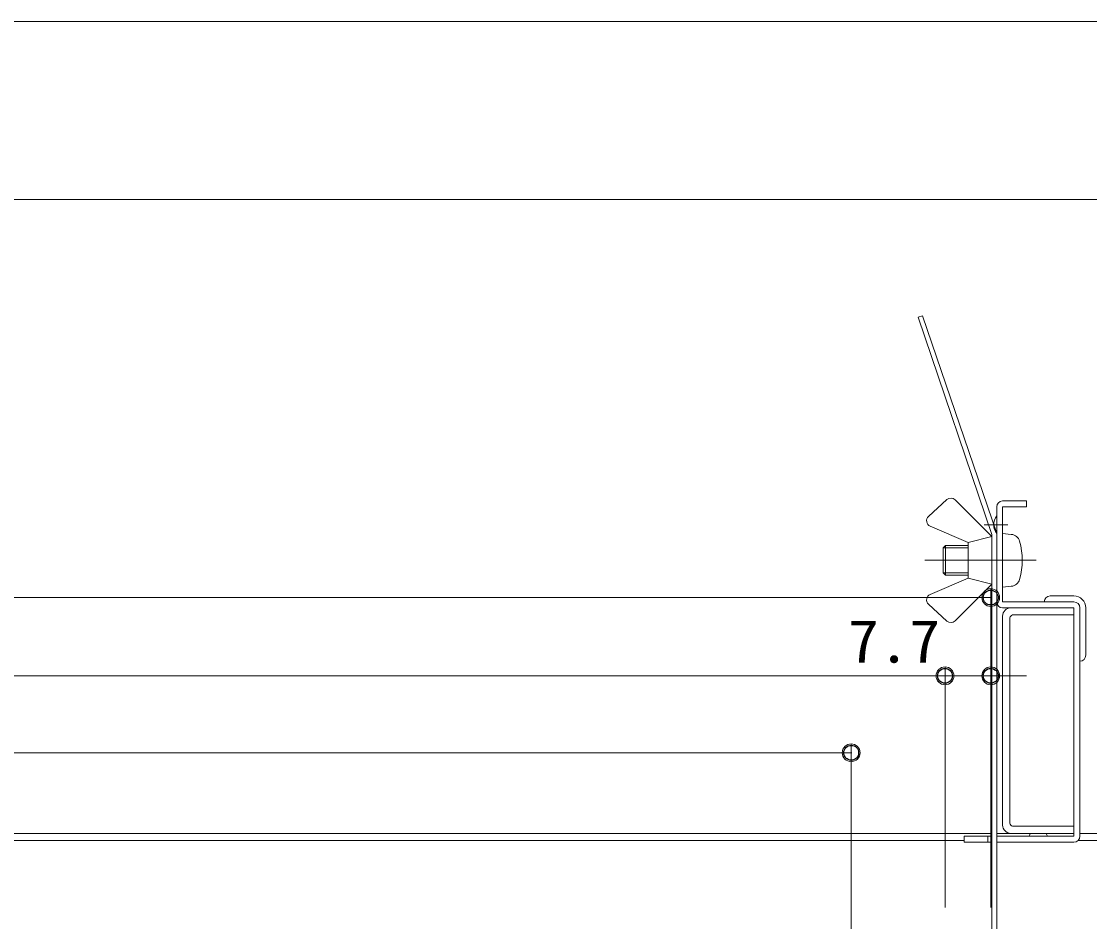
# Model space of a CAD drawing. Units: millimetres, scale not verified. Extents: x -601 to 613, y -416 to 416.
# Drawn here: x -6.1 to 173.7, y 263.9 to 415.6 of the extents above; entities that cross this region are included whole.
import ezdxf
from ezdxf.enums import TextEntityAlignment as Align

# ---------------------------------------------------------------- set-up
doc = ezdxf.new("R2010")
doc.units = ezdxf.units.MM
doc.header["$LTSCALE"] = 5
doc.header["$PDMODE"] = 32
doc.header["$PDSIZE"] = 2.5
for name, color, linetype, lineweight in [('0-0_zumenwaku', 6, 'Continuous', 9), ('0-2_center', 5, 'Continuous', 9), ('0-8_0', 7, 'Continuous', 9), ('0-9_SUNPO', 4, 'Continuous', 9), ('0-E_SCREW', 2, 'Continuous', 9), ('1-8_sunpou', 1, 'Continuous', 9), ('1-9_1C', 3, 'Continuous', 9)]:
    doc.layers.add(name, color=color, linetype=linetype, lineweight=lineweight)
doc.layers.add('0-A_DEFPOINTS', color=7, linetype='Continuous')
doc.styles.add('ＭＳ ゴシック', font='')
doc.styles.get('ＭＳ ゴシック').set_extended_font_data('MS Gothic')

# ---------------------------------------------------------------- blocks, each defined once
blk = doc.blocks.new('_ORIGIN')
at = {"layer": '0-8_0', "color": 1}
blk.add_line((0, 0), (-5, 0), dxfattribs=at)
blk.add_circle((0, 0), 2.5, dxfattribs=at)

msp = doc.modelspace()

# ---------------------------------------------------------------- linework, layer by layer
at = {"layer": '0-0_zumenwaku'}
msp.add_line((-600.439, 385.568), (385.961, 385.568), dxfattribs=at)
msp.add_lwpolyline([(-601.039, -415.432), (598.961, -415.432), (598.961, 415.568), (-601.039, 415.568)], close=True, dxfattribs=at)
at = {"layer": '0-2_center'}
for p, q in [((159.992, 330.763), (155.992, 330.763)), ((146.015, 324.763), (164.126, 324.763)), ((146.471, 324.763), (164.716, 324.763))]:
    msp.add_line(p, q, dxfattribs=at)
at = {"layer": '0-8_0', "color": 2}
for p, q in [((146.619, 332.158), (149.705, 334.999)), ((157.296, 328.763), (151.089, 334.97)), ((153.296, 327.763), (146.902, 330.503)), ((153.296, 327.763), (157.296, 328.763)), ((153.296, 327.763), (153.296, 321.763)), ((157.296, 328.763), (157.296, 320.763)), ((157.296, 320.763), (157.296, 324.763)), ((153.296, 321.763), (146.902, 319.023)), ((157.296, 320.763), (151.089, 314.556)), ((153.296, 321.763), (157.296, 320.763)), ((146.619, 317.368), (149.705, 314.527)), ((157.296, 278.763), (-297.104, 278.763)), ((152.596, 277.563), (-292.404, 277.563)), ((160.496, 278.763), (158.096, 278.763)), ((171.81, 277.563), (258.78, 277.563)), ((172.096, 278.763), (258.78, 278.763))]:
    msp.add_line(p, q, dxfattribs=at)
at = {"layer": '0-8_0'}
for p, q in [((171.096, 318.763), (167.096, 318.763)), ((173.096, 316.763), (173.096, 308.763))]:
    msp.add_line(p, q, dxfattribs=at)
at = {"layer": '0-8_0', "color": 2}
for centre, start, end in [((150.382, 334.263), 45, 132.63095), ((147.296, 331.422), 132.63095, 246.80141), ((147.296, 318.104), 113.19859, 227.36905), ((150.382, 315.263), 227.36905, 315)]:
    msp.add_arc(centre, 1, start, end, dxfattribs=at)
at = {"layer": '0-8_0'}
for centre, radius, start, end in [((167.096, 317.763), 1, 90, 180), ((171.096, 316.763), 2, 0, 90), ((172.096, 308.763), 1, 270, 0)]:
    msp.add_arc(centre, radius, start, end, dxfattribs=at)
at = {"layer": '0-9_SUNPO'}
for p, q in [((144.859, 365.706), (145.616, 365.964)), ((157.296, 329.131), (144.859, 365.706)), ((158.096, 329.263), (145.616, 365.964)), ((163.096, 334.763), (159.096, 334.763)), ((163.096, 334.763), (163.096, 333.763)), ((158.096, 333.763), (158.096, 317.763)), ((159.096, 333.763), (159.096, 317.763)), ((163.096, 333.763), (159.096, 333.763)), ((158.096, 240.772), (158.096, 329.263)), ((157.296, 240.772), (157.296, 329.131)), ((171.096, 317.763), (159.096, 317.763)), ((171.096, 316.763), (159.096, 316.763)), ((171.096, 316.763), (171.096, 278.263)), ((172.096, 316.763), (172.096, 278.263)), ((152.596, 277.263), (152.596, 278.263)), ((157.296, 278.263), (152.596, 278.263)), ((157.296, 277.263), (152.596, 277.263)), ((156.596, 277.263), (156.596, 278.263)), ((171.096, 278.263), (158.096, 278.263)), ((158.096, 278.263), (158.096, 277.263)), ((171.096, 277.263), (158.096, 277.263))]:
    msp.add_line(p, q, dxfattribs=at)
at = {"layer": '0-9_SUNPO', "color": 1}
for p, q in [((-293.904, 318.489), (154.096, 318.489)), ((157.096, 266.263), (157.096, 319.989))]:
    msp.add_line(p, q, dxfattribs=at)
at = {"layer": '0-9_SUNPO'}
for centre, start, end in [((159.096, 333.763), 90, 180), ((159.096, 317.763), 180, 270), ((171.096, 316.763), 0, 90), ((171.096, 278.263), 270, 0)]:
    msp.add_arc(centre, 1, start, end, dxfattribs=at)
at = {"layer": '0-9_SUNPO', "color": 7}
for centre, radius, start, end in [((160.096, 330.763), 2.5, 143.1301, 216.8699), ((165.096, 278.048), 1.515, 151.83052, 171.82877), ((165.096, 278.048), 1.515, 8.17123, 28.16948)]:
    msp.add_arc(centre, radius, start, end, dxfattribs=at)
at = {"layer": '0-A_DEFPOINTS'}
for p in [(157.096, 318.489), (149.396, 305.303), (157.096, 305.303), (133.596, 292.337)]:
    msp.add_point(p, dxfattribs=at)
at = {"layer": '0-E_SCREW'}
for p, q in [((159.096, 329.263), (159.096, 320.263)), ((160.558, 329.135), (159.096, 329.263)), ((149.096, 326.863), (149.496, 327.263)), ((153.296, 326.863), (149.096, 326.863)), ((149.096, 326.863), (149.096, 322.663)), ((153.296, 327.263), (149.496, 327.263)), ((149.496, 327.263), (149.496, 322.263)), ((149.096, 322.663), (153.296, 322.663)), ((149.096, 322.663), (149.496, 322.263)), ((149.496, 322.263), (153.296, 322.263)), ((159.096, 320.263), (160.558, 320.391))]:
    msp.add_line(p, q, dxfattribs=at)
for centre, radius, start, end in [((160.418, 327.541), 1.6, 15.49397, 85), ((150.396, 324.763), 12, 344.50603, 15.49397), ((160.418, 321.985), 1.6, 275, 344.50603)]:
    msp.add_arc(centre, radius, start, end, dxfattribs=at)
at = {"layer": '1-8_sunpou'}
for p, q in [((149.396, 266.263), (149.396, 306.803)), ((149.396, 266.263), (149.396, 306.803)), ((157.096, 266.263), (157.096, 306.803)), ((-286.204, 305.303), (146.396, 305.303)), ((146.396, 305.303), (143.396, 305.303)), ((149.396, 305.303), (157.096, 305.303)), ((160.096, 305.303), (163.096, 305.303)), ((133.596, 226.163), (133.596, 293.837)), ((-270.404, 292.337), (130.596, 292.337))]:
    msp.add_line(p, q, dxfattribs=at)
at = {"layer": '1-9_1C'}
for p, q in [((171.096, 316.763), (160.496, 316.763)), ((171.096, 316.763), (171.096, 315.563)), ((159.096, 315.363), (159.096, 280.163)), ((160.296, 315.111), (160.296, 280.415)), ((171.096, 315.563), (160.749, 315.563)), ((160.496, 278.763), (171.096, 278.763))]:
    msp.add_line(p, q, dxfattribs=at)
msp.add_lwpolyline([(160.749, 279.963), (171.096, 279.963), (171.096, 278.763)], dxfattribs=at)
for centre, start, end in [((160.496, 315.363), 90, 180), ((161.486, 314.373), 121.79225, 148.20775), ((160.496, 280.163), 180, 270), ((161.486, 281.153), 211.79225, 238.20775)]:
    msp.add_arc(centre, 1.4, start, end, dxfattribs=at)

# ---------------------------------------------------------------- block references
at = {"layer": '0-9_SUNPO', "xscale": 0.6, "yscale": 0.6}
msp.add_blockref('_ORIGIN', (157.096, 318.489), dxfattribs=at)
at = {"layer": '1-8_sunpou', "xscale": 0.6, "yscale": 0.6}
for p in [(149.396, 305.303), (149.396, 305.303), (133.596, 292.337)]:
    msp.add_blockref('_ORIGIN', p, dxfattribs=at)
at = {"layer": '1-8_sunpou', "xscale": 0.6, "yscale": 0.6, "rotation": 180}
msp.add_blockref('_ORIGIN', (157.096, 305.303), dxfattribs=at)

# ---------------------------------------------------------------- texts
at = {"layer": '1-8_sunpou', "color": 2, "style": 'ＭＳ ゴシック', "width": 1.05}
msp.add_text('7.7', height=7.221, dxfattribs=at).set_placement((133.08, 305.368), align=Align.BOTTOM_LEFT)

doc.saveas('drawing.dxf')
